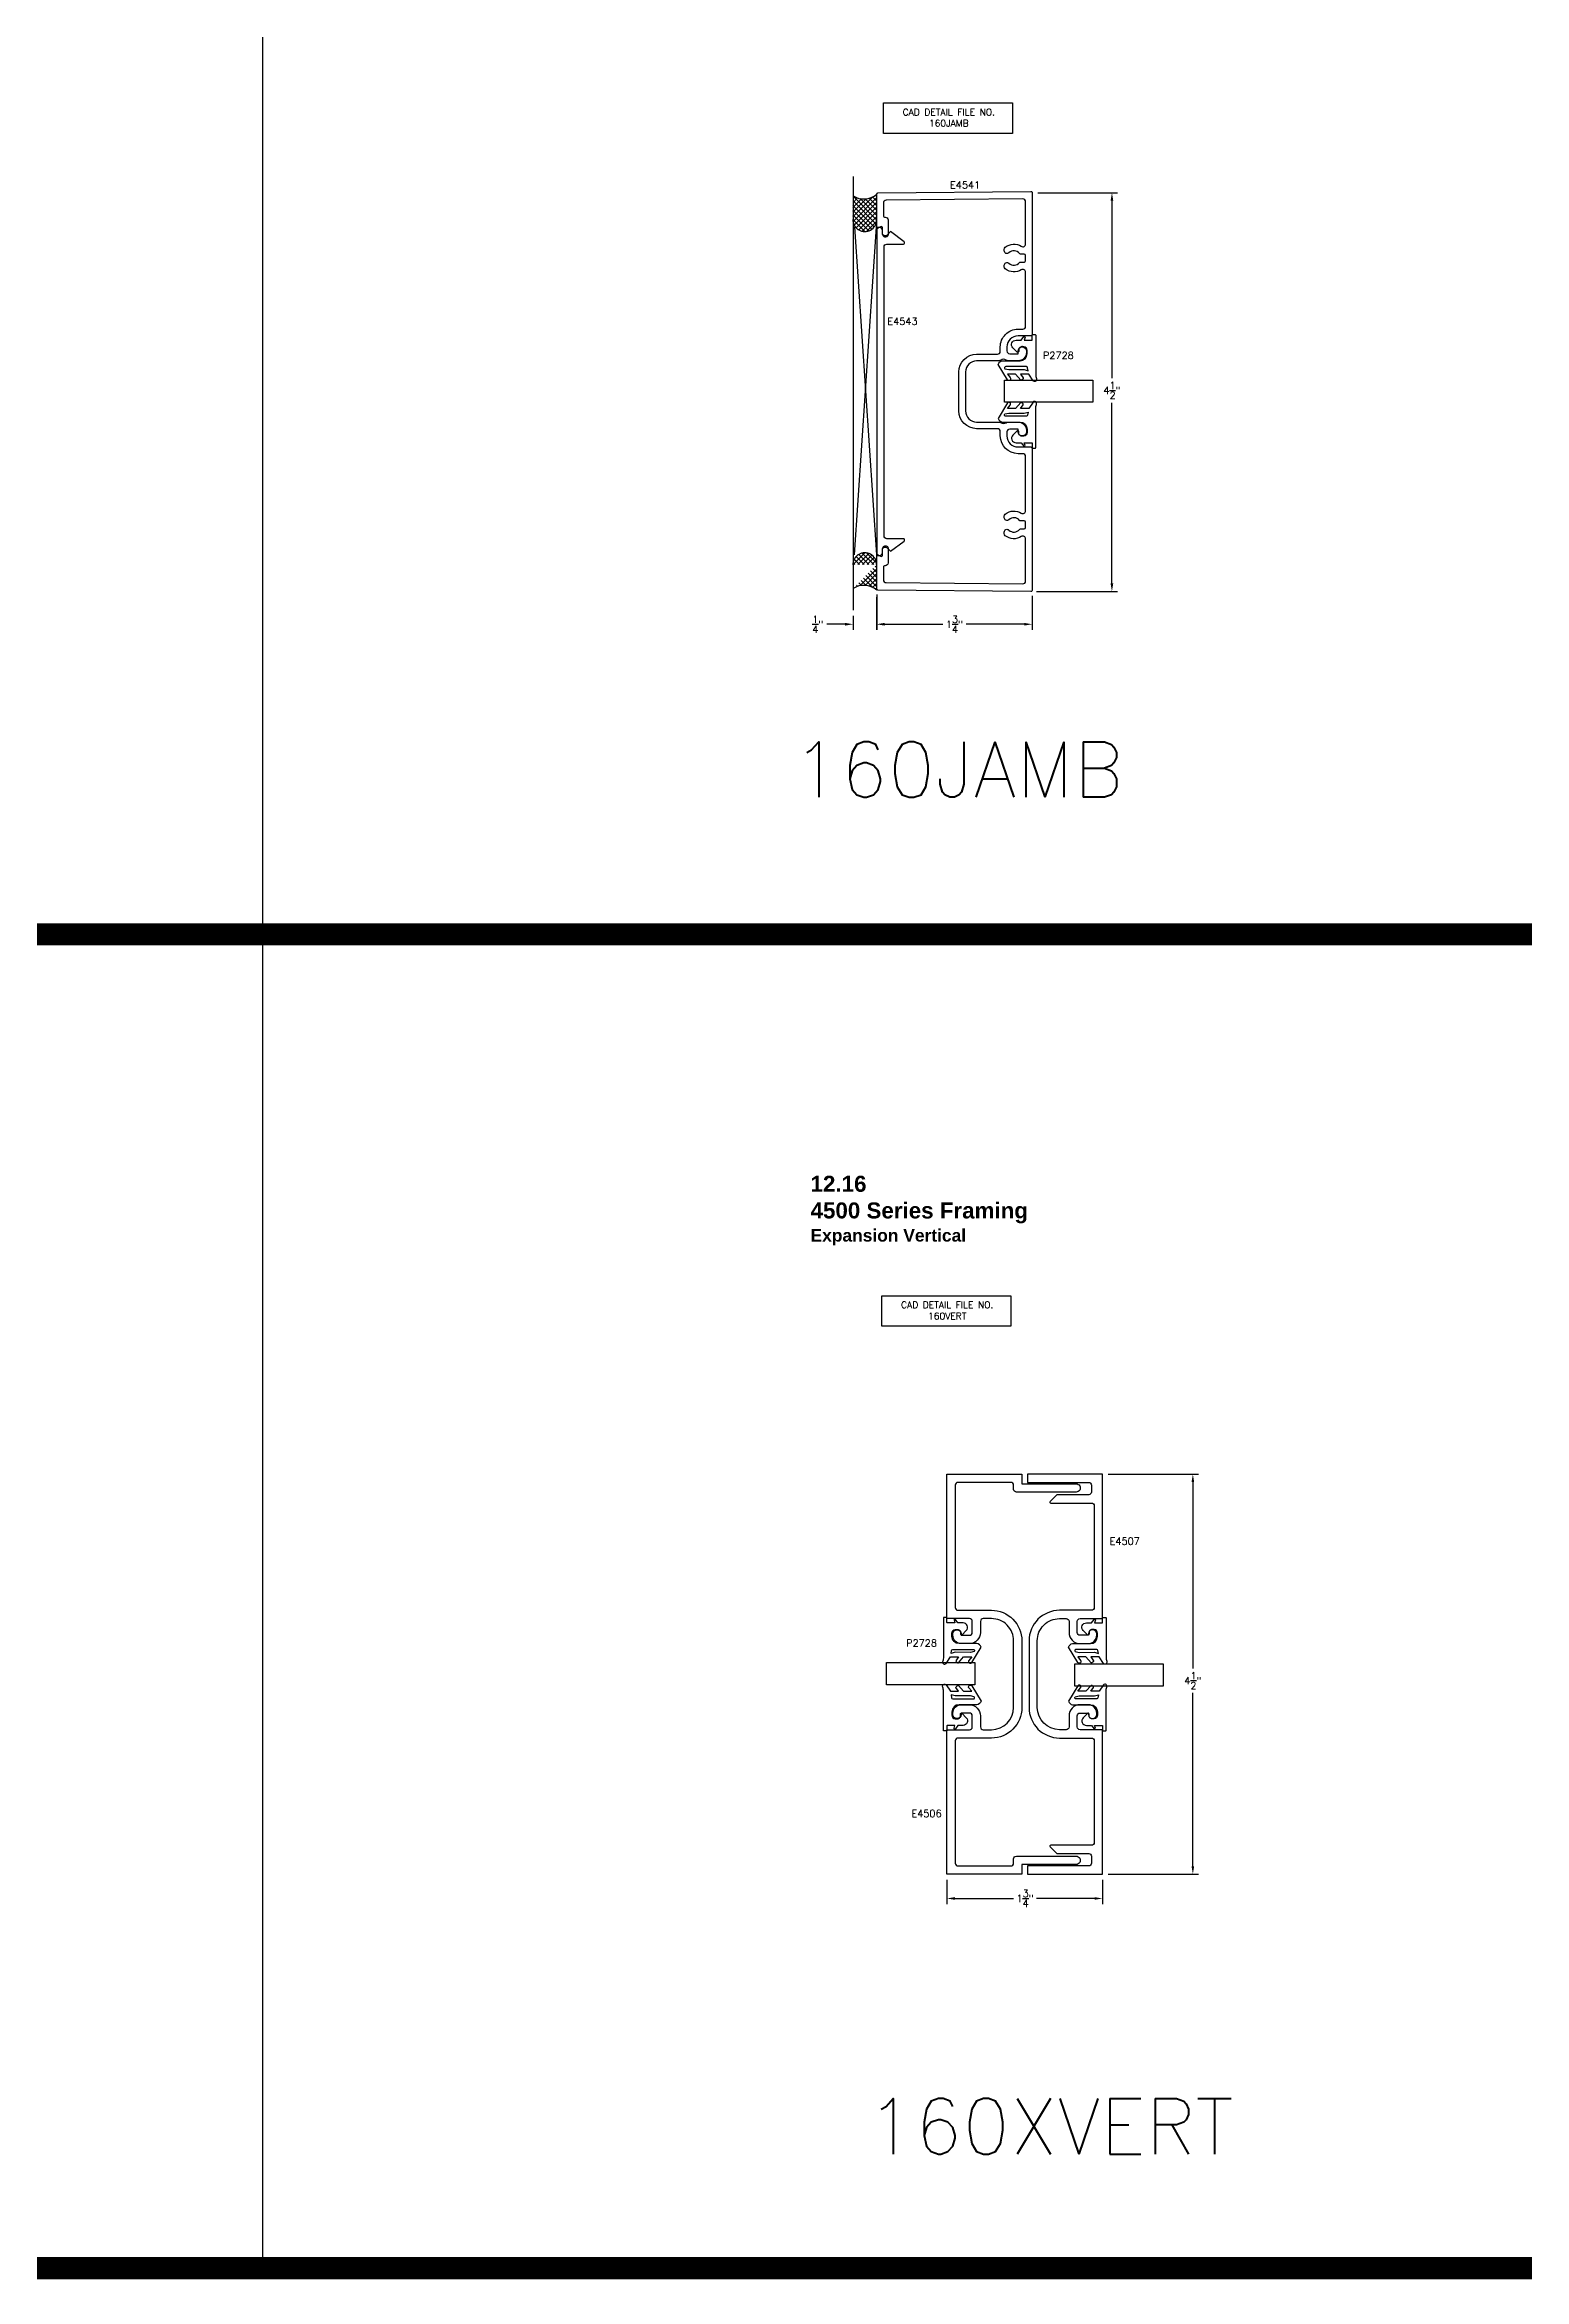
# Model space of a CAD drawing. Extents: x 0 to 139, y 0 to 75.
# Drawn here: x 72.46 to 89.1, y 14.75 to 39.88 of the extents above; entities that cross this region are included whole.
import ezdxf

# ---------------------------------------------------------------- set-up
doc = ezdxf.new("R2010")
doc.units = 0
doc.header["$MEASUREMENT"] = 0
doc.header["$PDMODE"] = 3
doc.layers.get('DEFPOINTS').update_dxf_attribs({"linetype": 'CONTINUOUS'})
for name, color, linetype in [('R-ANNO-DIMS', 3, 'CONTINUOUS'), ('R-ANNO-TEXT', 6, 'CONTINUOUS'), ('R-DET1', 4, 'CONTINUOUS'), ('R-DET2', 2, 'CONTINUOUS'), ('R-DET3', 5, 'CONTINUOUS'), ('R-OTLN', 1, 'CONTINUOUS'), ('TITLE', 7, 'CONTINUOUS')]:
    doc.layers.add(name, color=color, linetype=linetype)
doc.styles.get("Standard").update_dxf_attribs({"font": 'simplex'})
doc.dimstyles.new('1X', dxfattribs={"dimscale": 0, "dimtxt": 0.08, "dimasz": 0.09, "dimexe": 0.0625, "dimexo": 0.0625, "dimgap": 0.045, "dimtad": 0, "dimtih": 1, "dimtoh": 1, "dimdec": 4, "dimzin": 4, "dimtxsty": 'STANDARD', "dimcen": 0, "dimazin": 3, "dimtfac": 1, "dimtdec": 4, "dimtofl": 0, "dimtmove": 0, "dimatfit": 3, "dimtolj": 1, "dimtzin": 4})

# ---------------------------------------------------------------- blocks, each defined once
blk = doc.blocks.new('*D68')
at = {"layer": 'DEFPOINTS', "color": 0}
for p in [(83.56507412342839, 38.21956326903026), (83.54994322539591, 33.7348267885696), (84.46171751969894, 33.7348267885696)]:
    blk.add_point(p, dxfattribs=at)
at = {"layer": 'R-ANNO-DIMS', "color": 0}
for p, q in [((83.62757412342839, 38.21956326903026), (84.52421751969894, 38.21956326903026)), ((84.46171751969894, 38.12956326903026), (84.46171751969894, 36.13392213663815)), ((84.46171751969894, 33.8248267885696), (84.46171751969894, 35.85725546997148)), ((83.61244322539591, 33.7348267885696), (84.52421751969894, 33.7348267885696))]:
    blk.add_line(p, q, dxfattribs=at)
for points in [[(84.44671751969894, 38.12956326903026), (84.47671751969894, 38.12956326903026), (84.46171751969894, 38.21956326903026)], [(84.44671751969894, 33.8248267885696), (84.47671751969894, 33.8248267885696), (84.46171751969894, 33.7348267885696)]]:
    blk.add_solid(points, dxfattribs=at)
at = {"layer": 'R-ANNO-DIMS', "color": 0, "insert": (84.46171751969892, 35.99558880330483), "char_height": 0.08, "attachment_point": 5}
blk.add_mtext('\\A1;4{\\H1.000000x;\\S1/2;}"', dxfattribs=at)
blk = doc.blocks.new('*D69')
at = {"layer": 'DEFPOINTS', "color": 0}
for p in [(81.81507512342839, 33.73455426903026), (81.54987948077282, 33.52486384980146), (81.81507512342839, 33.36637038332937)]:
    blk.add_point(p, dxfattribs=at)
at = {"layer": 'R-ANNO-DIMS', "color": 0}
for p, q in [((81.54987948077282, 33.46236384980146), (81.54987948077282, 33.30387038332937)), ((81.81507512342839, 33.67205426903026), (81.81507512342839, 33.30387038332937)), ((81.45987948077281, 33.36637038332937), (81.25311757601091, 33.36637038332937)), ((81.90507512342839, 33.36637038332937), (81.99507512342839, 33.36637038332937))]:
    blk.add_line(p, q, dxfattribs=at)
for points in [[(81.45987948077281, 33.38137038332937), (81.45987948077281, 33.35137038332937), (81.54987948077282, 33.36637038332937)], [(81.90507512342839, 33.38137038332937), (81.90507512342839, 33.35137038332937), (81.81507512342839, 33.36637038332937)]]:
    blk.add_solid(points, dxfattribs=at)
at = {"layer": 'R-ANNO-DIMS', "color": 0, "insert": (81.15287948077281, 33.36637038332937), "char_height": 0.08, "attachment_point": 5}
blk.add_mtext('\\A1;{\\H1.000000x;\\S1/4;}"', dxfattribs=at)
blk = doc.blocks.new('*D70')
at = {"layer": 'DEFPOINTS', "color": 0}
for p in [(81.81527165609856, 33.76496560919103), (83.56507412342839, 33.74982621741556), (83.56507412342839, 33.36637038332937)]:
    blk.add_point(p, dxfattribs=at)
at = {"layer": 'R-ANNO-DIMS', "color": 0}
for p, q in [((81.81527165609856, 33.70246560919103), (81.81527165609856, 33.30387038332937)), ((83.56507412342839, 33.68732621741556), (83.56507412342839, 33.30387038332937)), ((81.90527165609856, 33.36637038332937), (82.55945860404918, 33.36637038332937)), ((83.47507412342839, 33.36637038332937), (82.82088717547776, 33.36637038332937))]:
    blk.add_line(p, q, dxfattribs=at)
for points in [[(81.90527165609856, 33.38137038332937), (81.90527165609856, 33.35137038332937), (81.81527165609856, 33.36637038332937)], [(83.47507412342839, 33.38137038332937), (83.47507412342839, 33.35137038332937), (83.56507412342839, 33.36637038332937)]]:
    blk.add_solid(points, dxfattribs=at)
at = {"layer": 'R-ANNO-DIMS', "color": 0, "insert": (82.69017288976347, 33.36637038332937), "char_height": 0.08, "attachment_point": 5}
blk.add_mtext('\\A1;1{\\H1.000000x;\\S3/4;}"', dxfattribs=at)
blk = doc.blocks.new('*D81')
at = {"layer": 'DEFPOINTS', "color": 0}
for p in [(84.3561211467422, 23.80935223451759), (85.37205046485377, 23.80935223451759), (84.3561211467422, 19.30935223451759)]:
    blk.add_point(p, dxfattribs=at)
at = {"layer": 'R-ANNO-DIMS', "color": 0}
for p, q in [((84.4186211467422, 23.80935223451759), (85.43455046485377, 23.80935223451759)), ((85.37205046485377, 23.71935223451759), (85.37205046485377, 21.62474464691194)), ((85.37205046485377, 19.39935223451759), (85.37205046485377, 21.34807798024527)), ((84.4186211467422, 19.30935223451759), (85.43455046485377, 19.30935223451759))]:
    blk.add_line(p, q, dxfattribs=at)
for points in [[(85.35705046485377, 23.71935223451759), (85.38705046485377, 23.71935223451759), (85.37205046485377, 23.80935223451759)], [(85.35705046485377, 19.39935223451759), (85.38705046485377, 19.39935223451759), (85.37205046485377, 19.30935223451759)]]:
    blk.add_solid(points, dxfattribs=at)
at = {"layer": 'R-ANNO-DIMS', "color": 0, "insert": (85.37205046485377, 21.48641131357862), "char_height": 0.08, "attachment_point": 5}
blk.add_mtext('\\A1;4{\\H1.000000x;\\S1/2;}"', dxfattribs=at)
blk = doc.blocks.new('*D80')
at = {"layer": 'DEFPOINTS', "color": 0}
for p in [(82.6061201467422, 19.30935223451759), (84.3561211467422, 19.30935223451759), (84.3561211467422, 19.03678557605909)]:
    blk.add_point(p, dxfattribs=at)
at = {"layer": 'R-ANNO-DIMS', "color": 0}
for p, q in [((82.6061201467422, 19.24685223451759), (82.6061201467422, 18.97428557605909)), ((84.3561211467422, 19.24685223451759), (84.3561211467422, 18.97428557605909)), ((82.6961201467422, 19.03678557605909), (83.35356951766452, 19.03678557605909)), ((84.2661211467422, 19.03678557605909), (83.6149980890931, 19.03678557605909))]:
    blk.add_line(p, q, dxfattribs=at)
for points in [[(82.6961201467422, 19.05178557605909), (82.6961201467422, 19.02178557605909), (82.6061201467422, 19.03678557605909)], [(84.2661211467422, 19.05178557605909), (84.2661211467422, 19.02178557605909), (84.3561211467422, 19.03678557605909)]]:
    blk.add_solid(points, dxfattribs=at)
at = {"layer": 'R-ANNO-DIMS', "color": 0, "insert": (83.48428380337882, 19.03678557605909), "char_height": 0.08, "attachment_point": 5}
blk.add_mtext('\\A1;1{\\H1.000000x;\\S3/4;}"', dxfattribs=at)
blk = doc.blocks.new('P2728_GASKET')
at = {"layer": 'R-DET2'}
blk.add_lwpolyline([(86.46120887807864, 33.36219521883176), (86.56695216630744, 33.53666553802076, 0.3019516463074474), (86.51966420040158, 33.57666553802077), (86.31966420040156, 33.57666553802077, -0.4142135623730898), (86.23966420040155, 33.65666553802077), (86.23966420040155, 33.69501229106007, -0.3888787318530045), (86.27617797069165, 33.73486007898374), (86.29217797069167, 33.73625989760016, -0.4400105308918127), (86.33566420040155, 33.69641210967649), (86.33566420040155, 33.6824173301445, 0.6681786379192799), (86.35273526821344, 33.67534626233263), (86.40099772158253, 33.72360871570175, 0.6681786379193067), (86.3656423825232, 33.80896405476107), (86.3067926645589, 33.80896405476108), (86.2786528178221, 33.84859891312593, 0.8363234174214557), (86.26440227720535, 33.841897084188), (86.2732266558444, 33.80896405476108), (86.18935302444187, 33.80896405476108, -0.4142135623730351), (86.18335302444187, 33.81496405476108), (86.18335302444187, 33.86496405476107, 0.4142135623729624), (86.17735302444187, 33.87096405476107), (86.14935302444188, 33.87096405476107, 0.4142135623731173), (86.14335302444188, 33.86496405476107), (86.14335302444188, 33.42685783899402, -0.0832448763698527), (86.13517605223807, 33.37803456360661), (86.13517605223807, 33.37803456360661)], format="xyb", dxfattribs=at)
for points in [[(86.17376648040387, 33.35213522214821), (86.22317980650918, 33.42576185912512), (86.3142817831119, 33.42576185912515), (86.28331557857253, 33.38398146192836)], [(86.31266951783415, 33.35867077392468), (86.37051938630334, 33.42576185912515), (86.46233330369903, 33.42576185912515), (86.43060390672854, 33.38772536743917)]]:
    blk.add_lwpolyline(points, dxfattribs=at)
blk.add_lwpolyline([(86.2345827166145, 33.49883513619245, -0.3723118187145701), (86.24942498206737, 33.51166553802077), (86.47966420040156, 33.51166553802073, -0.6681786379192552), (86.49027080211935, 33.48605893630293), (86.44750440106365, 33.47764394220199), (86.27373535506281, 33.4782926751697), (86.22962465859099, 33.4649169598794)], format="xyb", close=True, dxfattribs=at)
at = {"layer": 'R-DET2', "ltscale": 0.1}
for centre, radius, start, end in [((86.15713707609189, 33.36905699157472), 0.02372516318795879, 157.7654673987586, 314.5007368954716), ((86.31266951783415, 33.38834765740523), 0.02967688348053703, 188.4603214230434, 270), ((86.44600966314785, 33.37508409179478), 0.0199283511803879, 139.7021898398144, 319.7021898385545)]:
    blk.add_arc(centre, radius, start, end, dxfattribs=at)

msp = doc.modelspace()

# ---------------------------------------------------------------- hatches: boundary and pattern name
at = {"layer": 'R-DET3'}
h = msp.add_hatch(dxfattribs=at)
h.set_pattern_fill('ANSI37', color=256, scale=0.3, style=0)
h.set_pattern_definition([(315, (74.82412297295792, 41.08786017240886), (-0.02651650429449553, -0.02651650429449553), []), (225, (74.82412297295792, 41.08786017240886), (-0.02651650429449553, 0.02651650429449553), [])])
edge = h.paths.add_edge_path()
edge.add_line((81.81527165609857, 38.2044238772548), (81.81500146380091, 37.91591858380608))
edge.add_line((81.54987948077282, 38.18552971099585), (81.54752662011092, 37.91591858380608))
edge.add_arc((81.68126404195591, 37.91591858380608), 0.1337374218449998, 179.0000000000347, 360.000000000273)
edge.add_arc((81.67044542072783, 38.36535987655902), 0.216506430213313, 236.1603861069982, 311.9840329764851)
h = msp.add_hatch(dxfattribs=at)
h.set_pattern_fill('ANSI37', color=256, scale=0.3, style=0)
h.set_pattern_definition([(45, (74.82412297295792, 30.86503668265077), (-0.02651650429449553, 0.02651650429449553), []), (135, (74.82412297295792, 30.86503668265077), (-0.02651650429449553, -0.02651650429449553), [])])
edge = h.paths.add_edge_path()
edge.add_line((81.81527165609857, 33.74847297780484), (81.81500146380091, 34.03697827125356))
edge.add_line((81.54987948077282, 33.76736714406378), (81.54752662011092, 34.03697827125356))
edge.add_arc((81.68126404195591, 34.03697827125356), 0.1337374218449998, 359.9999999997269, 540.9999999999652)
edge.add_arc((81.67044542072783, 33.58753697850062), 0.216506430213313, 48.01596702351481, 123.8396138930017)

# ---------------------------------------------------------------- linework, layer by layer
at = {"layer": 'R-ANNO-TEXT'}
for points in [[(81.89052024876509, 39.22879031766657), (83.3420001917603, 39.22879031766657), (83.3420001917603, 38.88672747816263), (81.89052024876509, 38.88672747816263)], [(81.87227584810095, 25.81484414420567), (83.32375579109618, 25.81484414420567), (83.32375579109618, 25.47278130470173), (81.87227584810095, 25.47278130470173)]]:
    msp.add_lwpolyline(points, close=True, dxfattribs=at)
at = {"layer": 'R-DET1', "color": 4, "linetype": 'CONTINUOUS'}
msp.add_lwpolyline([(81.81855153818864, 35.98458656596913), (81.81855153818864, 34.14058651596913), (81.84955167818865, 34.14058651596913, 0.4142164072367515), (81.88055157818864, 34.17158651596913), (81.88055157818864, 34.20358751596913, -0.668184623559297), (81.93347183818865, 34.22550751596913), (81.97139313818865, 34.18758651596913), (82.12450773818864, 34.30155351596913, 0.7221456320396887), (82.11555163818865, 34.32858651596913), (81.92955163818864, 34.32858651596913, -0.4142135623730951), (81.89855163818865, 34.35958651596913), (81.89855157818864, 35.98458656596913), (81.89855163818865, 37.60958661596913, -0.4142135623730951), (81.92955163818864, 37.64058661596913), (82.11555163818865, 37.64058661596913, 0.7221456320396887), (82.12450773818864, 37.66761961596913), (81.97139313818865, 37.78158661596913), (81.93347183818865, 37.74366561596913, -0.668184623559297), (81.88055157818864, 37.76558561596913), (81.88055157818864, 37.79758661596913, 0.4142164072367515), (81.84955167818865, 37.82858661596913), (81.81855153818864, 37.82858661596913)], format="xyb", close=True, dxfattribs=at)
at = {"layer": 'R-DET2'}
for points in [[(83.25257412342839, 36.11223633297558), (84.2465600441582, 36.11223633297558), (84.2465600441582, 35.86223633297558), (83.25257412342839, 35.86223633297558), (83.25257412342839, 36.11223633297558)], [(81.9246344260124, 21.68857380968285), (82.91862034674222, 21.68857380968285), (82.91862034674222, 21.43857380968285), (81.9246344260124, 21.43857380968285), (81.9246344260124, 21.68857380968285)], [(84.0436211467422, 21.67450408015193), (85.03760706747201, 21.67450408015193), (85.03760706747201, 21.42450408015193), (84.0436211467422, 21.42450408015193), (84.0436211467422, 21.67450408015193)]]:
    msp.add_lwpolyline(points, close=True, dxfattribs=at)
at = {"layer": 'R-DET3'}
for p, q in [((81.54987948077282, 38.39986384980146), (81.54987948077282, 33.52486384980146)), ((81.56507512342839, 34.14632826903026), (81.81507512342839, 37.83379726903027)), ((81.56507512342839, 37.83379726903027), (81.81507512342839, 34.14632826903026))]:
    msp.add_line(p, q, dxfattribs=at)
for centre, radius, start, end in [((81.67044542072783, 38.36535987655902), 0.216506430213313, 236.1603861069982, 311.9840329764853), ((81.68126404195591, 37.91591858380608), 0.1337374218449998, 179.0000000000348, 2.731714804815385e-10), ((81.68126404195591, 34.03697827125356), 0.1337374218449998, 359.9999999997268, 180.9999999999652), ((81.67044542072783, 33.58753697850062), 0.216506430213313, 48.01596702351478, 123.8396138930015)]:
    msp.add_arc(centre, radius, start, end, dxfattribs=at)
at = {"layer": 'R-OTLN'}
msp.add_lwpolyline([(83.49007412342839, 37.32667887258156, 0.5909725436546284), (83.44249654093825, 37.35287398202556, -0.3197963228616487), (83.2617309965533, 37.36279200005779, -0.2280725891363113), (83.25007492342826, 37.38701621300786), (83.25007492342819, 37.40363867908739, -0.6617484582739888), (83.30297718602263, 37.42626439178748, 0.4407990932537782), (83.42230460332502, 37.43406975335823, -0.22773484967621), (83.43401396645727, 37.43969474322292), (83.47507412342839, 37.43969474322292, 0.414213562373095), (83.49007412342839, 37.45469474322291), (83.49007412342839, 37.51469474322291, 0.4142135623730949), (83.47507412342839, 37.52969474322291), (83.43401396645727, 37.52969474322291, -0.2277348496762187), (83.42230460332503, 37.5353197330876, 0.440797030973145), (83.30297672342839, 37.54312474322291, -0.6608515552043351), (83.25007492342839, 37.56567174322291), (83.25007492342839, 37.58237329180446, -0.2280737748820374), (83.26173110576754, 37.60659759196572, -0.3197947314033369), (83.44249657412085, 37.61651531194948, 0.5909721163654706), (83.49007412342839, 37.64271044239307), (83.49007412342839, 38.11776527814435, 0.416771853805443), (83.45880360082793, 38.14876409775933), (81.92187847742825, 38.13535155540313, 0.4142135623730992), (81.89115018041372, 38.1040822131877), (81.89241227306324, 37.95946072014069, 0.4142135623731124), (81.90754259994168, 37.9445921893272), (81.91054259570669, 37.94461836989362), (81.91154248763242, 37.94462709581826, -0.4142135623730784), (81.94281182984786, 37.91389879880371), (81.94422884359405, 37.75153198199361, -1.000028389141318), (81.88223112436711, 37.75099093609459), (81.88159066337589, 37.82438049653995, 0.5773505075162317), (81.8589781498448, 37.8371740304709), (81.81868373147843, 37.8134387653367), (81.81527165609857, 38.2044238772548, -0.414213562373095), (81.83014018691206, 38.21955420413323), (83.54994322539591, 38.23456269787623, -0.4167718538054315), (83.56507412342839, 38.21956326903026), (83.56507412342839, 36.62469474322291, -0.4142135623730863), (83.55007412342839, 36.60969474322291), (83.40605496845005, 36.60969474322291, 0.414213562373095), (83.28105496845005, 36.48469474322291), (83.28105496845005, 36.43972648911991, 0.4142135623730867), (83.31205496845006, 36.40872648911991), (83.40605496845005, 36.40872648911991), (83.40605496845005, 36.43822648911991, -1.000000000000038), (83.49905496845005, 36.43822648911991), (83.49905496845005, 36.42172648911991, -0.414213562373095), (83.40605496845005, 36.32872648911991), (83.31205496845006, 36.32872648911991, -0.1278571642060013), (83.25799629919693, 36.34277980130345, 0.2624767065395384), (83.22754730161255, 36.34263656046775, -0.1302484653944442), (83.17505496845006, 36.32872648911991), (82.94007412342839, 36.32872648911991, 0.414213562373095), (82.81507412342839, 36.20372648911991), (82.81507412342839, 35.98469474322291), (82.81507412342839, 35.76566299732592, 0.414213562373095), (82.94007412342839, 35.64066299732592), (83.17505496845006, 35.64066299732592, -0.1302484653944463), (83.22754730161255, 35.62675292597807, 0.2624767065395306), (83.25799629919693, 35.62660968514237, -0.1278571642060004), (83.31205496845006, 35.64066299732592), (83.40605496845005, 35.64066299732592, -0.414213562373095), (83.49905496845005, 35.54766299732592), (83.49905496845005, 35.53116299732591, -1.000000000000038), (83.40605496845005, 35.53116299732591), (83.40605496845005, 35.56066299732592), (83.31205496845006, 35.56066299732591, 0.4142135623730867), (83.28105496845005, 35.52966299732591), (83.28105496845005, 35.48469474322291, 0.414213562373095), (83.40605496845005, 35.35969474322291), (83.55007412342839, 35.35969474322291, -0.4142135623730862), (83.56507412342839, 35.34469474322291), (83.56507412342839, 33.74982621741556, -0.4167718538054315), (83.54994322539591, 33.7348267885696), (81.83014018691205, 33.74983528231259, -0.414213562373095), (81.81527165609856, 33.76496560919103), (81.81868373147843, 34.15595072110912), (81.85897814984479, 34.13221545597492, 0.5773505075162317), (81.88159066337587, 34.14500898990588), (81.88223112436711, 34.21839855035124, -1.000028389141318), (81.94422884359403, 34.21785750445221), (81.94281182984784, 34.05549068764211, -0.4142135623730783), (81.9115424876324, 34.02476239062757), (81.91054259570667, 34.02477111655221), (81.90754259994168, 34.02479729711862, 0.4142135623731125), (81.89241227306323, 34.00992876630514), (81.8911501804137, 33.86530727325813, 0.4142135623730909), (81.92187847742825, 33.83403793104269), (83.45880360082793, 33.82062538868649, 0.416771853805443), (83.49007412342839, 33.85162420830148), (83.49007412342839, 34.32567904405276, 0.590972116365482), (83.44249657412085, 34.35187417449634, -0.3197947314033392), (83.26173110576754, 34.3617918944801, -0.2280737748820351), (83.25007492342839, 34.38601619464137), (83.25007492342839, 34.40271774322291, -0.6608515552043351), (83.30297672342839, 34.42526474322291, 0.440797030973145), (83.42230460332503, 34.43306975335822, -0.2277348496762189), (83.43401396645727, 34.43869474322291), (83.47507412342839, 34.43869474322291, 0.4142135623731037), (83.49007412342839, 34.45369474322291), (83.49007412342839, 34.51369474322291, 0.414213562373095), (83.47507412342839, 34.52869474322291), (83.43401396645727, 34.52869474322291, -0.22773484967621), (83.42230460332502, 34.5343197330876, 0.4407990932537783), (83.30297718602263, 34.54212509465835, -0.6617484582739889), (83.25007492342819, 34.56475080735844), (83.25007492342826, 34.58137327343796, -0.2280725891363071), (83.2617309965533, 34.60559748638803, -0.3197963228616394), (83.44249654093825, 34.61551550442027, 0.5909725436546185), (83.49007412342839, 34.64171061386428), (83.49007412342839, 35.25369474322291, 0.4142135623730992), (83.4590741234284, 35.28469474322291), (83.40605496845006, 35.28469474322291, -0.4142135623731029), (83.20605496845006, 35.48469474322291), (83.20605496845006, 35.53466299732592, 0.4142135623730969), (83.17505496845006, 35.56566299732592), (82.94007412342839, 35.56566299732592, -0.414213562373095), (82.74007412342839, 35.76566299732592), (82.74007412342839, 35.98469474322291), (82.74007412342839, 36.20372648911991, -0.414213562373095), (82.94007412342839, 36.4037264891199), (83.17505496845006, 36.40372648911991, 0.4142135623730967), (83.20605496845006, 36.43472648911991), (83.20605496845005, 36.48469474322291, -0.4142135623731052), (83.40605496845006, 36.68469474322291), (83.4590741234284, 36.68469474322291, 0.4142135623730992), (83.49007412342839, 36.71569474322291)], format="xyb", close=True, dxfattribs=at)
at = {"layer": 'R-OTLN', "color": 1, "linetype": 'CONTINUOUS'}
msp.add_lwpolyline([(84.05911784674646, 23.60635223444429), (83.38712009674221, 23.60635133451759, -0.4142140347815915), (83.35612004674218, 23.63735133451759), (83.35611999674221, 23.68535173451759, 0.414213562373095), (83.3251200467422, 23.71635168451759), (82.7301199467422, 23.71635173451775, 0.4142145071902457), (82.6991199467422, 23.68535163451759), (82.69912024674221, 22.30935223451759, 0.414213562373095), (82.7301202467422, 22.27835223451759), (83.1051200467422, 22.27835223451759, -0.4142139029466461), (83.44912044674244, 21.93435223451759), (83.44912071100951, 21.18435223451759, -0.414213562373095), (83.10512074674222, 20.84035227025029), (82.73012064674188, 20.84035233451743, 0.4142126175565761), (82.69912064674222, 20.80935223451759), (82.6991209467422, 19.43335123451759, 0.414213562373095), (82.7301209467422, 19.40235123451759), (83.32512124674221, 19.40235128451759, 0.414213562373095), (83.35612119674221, 19.43335123451759), (83.3561211167422, 19.48135123451759, -0.4142131844464114), (83.3871210867422, 19.51235124451756), (84.05911894674222, 19.51235223451759, -1.000057448458566), (84.05911754674221, 19.41835223459801), (83.44912103883522, 19.41835123451759), (83.44912103883522, 19.30935223451759), (82.6061211467422, 19.30935223451759), (82.60612034674222, 20.93435223451759), (82.85912064674221, 20.93435023451759, 0.414213562373095), (82.8901206467422, 20.96535023451759), (82.89011964674236, 21.09135223451759, 0.4142145072207248), (82.8591205467422, 21.12235123451759), (82.76512104674221, 21.12235223451759), (82.76512054674221, 21.10585123451759, -0.9999999999999999), (82.6721205467422, 21.10585123451759), (82.6721205467422, 21.12235223451759, -0.4142132474341854), (82.7651204467422, 21.21535223451754), (82.85812034674221, 21.21535023451759, -0.4142137966876895), (82.98312044674225, 21.09035023451759), (82.9831207467422, 20.96535023451759, 0.414213562373095), (83.01412074674221, 20.93435023451759), (83.10612064674221, 20.93435225451759, 0.414213562373095), (83.35612062674221, 21.18435223451759), (83.35612054674239, 21.93435223451759, 0.4142139138450012), (83.10612024674221, 22.18435223451759), (83.0141203467422, 22.18435223451759, 0.414213562373095), (82.9831203467422, 22.15335223451759), (82.9831202467422, 22.02835223451759, -0.414213562373095), (82.8581202467422, 21.90335223451759), (82.76512034674221, 21.90335223451759, -0.414213562373095), (82.6721203467422, 21.99635223451759), (82.6721203467422, 22.01285123451759, -0.9999999999999999), (82.76512034674221, 22.01285123451759), (82.76512034674221, 21.99635223451759), (82.8591204467422, 21.99635223451759, 0.414213562373095), (82.8901204467422, 22.02735223451759), (82.8901201467422, 22.15335223451759, 0.414213562373095), (82.85912014674221, 22.18435223451759), (82.60612034674222, 22.18435223451759), (82.60611994674221, 23.80935223451759), (83.4491198467422, 23.80935223451759), (83.44911996595151, 23.70035293451759), (84.0591165467422, 23.70035203451759, -1.000056384642932)], format="xyb", close=True, dxfattribs=at)
at = {"layer": 'R-OTLN', "linetype": 'CONTINUOUS'}
msp.add_lwpolyline([(83.8731211467422, 20.84135113451759), (84.2321213467422, 20.84135119451759, -0.414213562373095), (84.2631213067422, 20.81035123451759), (84.26312134674221, 19.66635223451759, -0.414213562373095), (84.2321213467422, 19.63535223451759), (83.7731212467422, 19.63535223451759, 0.6715824013310623), (83.76611694311748, 19.61821502702917), (83.8419791467422, 19.54235223451759), (84.20012124674221, 19.54235223451759, -0.414213562373095), (84.2311212467422, 19.51135223451759), (84.2311222467422, 19.43335323451759, -0.414213562373095), (84.20012124674221, 19.40235223451759), (83.51312104674221, 19.40235223451759), (83.51312104674221, 19.30935223451759), (84.3561211467422, 19.30935223451759), (84.35612162357941, 20.93435223451759), (84.10312114674221, 20.93435223451759, -0.4142135623730951), (84.0721211467422, 20.96535223451759), (84.0721221467422, 21.09135223451759, -0.4142135623730949), (84.10312114674221, 21.12235123451759), (84.1971212467422, 21.12235223451759), (84.1971212467422, 21.10585123451759, 1), (84.2901210467422, 21.10585123451759), (84.2901212267422, 21.12235223451759, 0.414213562373095), (84.1971212467422, 21.21535221451759), (84.10412124674221, 21.21535223451759, 0.4142137966876895), (83.9791211467422, 21.09035223451759), (83.9791211467422, 20.96535223451759, -0.414213562373095), (83.94812114674221, 20.93435223451759), (83.87212104674221, 20.93435223451759, -0.4142135623730951), (83.62212104674221, 21.18435223451759), (83.62212104674221, 21.55935223451759), (83.62212104674221, 21.93435223451759, -0.4142136795303873), (83.87212114674222, 22.18435223451759), (83.94812114674221, 22.18435223451759, -0.414213562373095), (83.9791211467422, 22.15335223451759), (83.9791211467422, 22.02835223451759, 0.4142137966876895), (84.10412124674221, 21.90335223451763), (84.1971212467422, 21.90335223451759, 0.414213562373095), (84.2901212467422, 21.99635223451759), (84.2901211967422, 22.01285323451759, 0.9999999999999997), (84.19712109674221, 22.01285323451759), (84.1971207467422, 21.99635223451759), (84.10312114674221, 21.99635223451759, -0.4142135623730951), (84.0721211467422, 22.02735223451759), (84.0721211467422, 22.15335223451759, -0.4142135623730949), (84.10312114674221, 22.18435223451759), (84.35612114674221, 22.18435223451759), (84.35612114674221, 23.80935223451759), (83.51312104674221, 23.80935223451759), (83.51312104674221, 23.71635182451759), (84.20012124674221, 23.71635173451775, -0.4142145071902457), (84.2311212467422, 23.68535163451759), (84.2311212467422, 23.60735253451759, -0.414213562373095), (84.20012124674221, 23.57635253451759), (83.8419791467422, 23.57635243451759), (83.7661171467422, 23.50048963451759, 0.671592564789286), (83.7731212467422, 23.48335223973909), (84.2321213467422, 23.48335179451759, -0.414213562373095), (84.2631213067422, 23.45235183451759), (84.26312134674221, 22.30835323451759, -0.414213562373095), (84.2321213467422, 22.27735323451759), (83.8731211467422, 22.27735323451759, 0.4142135623730949), (83.5291211467422, 21.93335323451759), (83.5291210467422, 21.18535123451759, 0.4142135623730951)], format="xyb", close=True, dxfattribs=at)
at = {"layer": 'TITLE'}
msp.add_line((74.90800049817861, 74.87895019504157), (74.90800049817861, 14.87895019504157), dxfattribs=at)
at = {"layer": 'TITLE', "const_width": 0.25}
for points in [[(0.25, 29.87895019504157), (138.9080004981786, 29.87895019504157)], [(0.25, 14.87895019504157), (138.9080004981786, 14.87895019504157)]]:
    msp.add_lwpolyline(points, dxfattribs=at)

# ---------------------------------------------------------------- block references
at = {"layer": 'R-DET2', "xscale": -1}
for p in [(169.7483339240856, 2.752060951099139), (170.5394741711841, -11.67331330350317)]:
    msp.add_blockref('P2728_GASKET', p, dxfattribs=at)
at = {"layer": 'R-DET2', "rotation": 179.9999999999999}
for p in [(169.7483339240858, 69.21732853534684), (170.5394741711843, 54.79201777253827)]:
    msp.add_blockref('P2728_GASKET', p, dxfattribs=at)
at = {"layer": 'R-DET2'}
msp.add_blockref('P2728_GASKET', (-3.577232674106682, -11.67331330350313), dxfattribs=at)
at = {"layer": 'R-DET2', "xscale": -1, "rotation": 180}
msp.add_blockref('P2728_GASKET', (-3.57723267410654, 54.79201777253832), dxfattribs=at)

# ---------------------------------------------------------------- texts
at = {"layer": 'R-ANNO-TEXT', "char_height": 0.075, "width": 1.875, "attachment_point": 2}
for s, insert in [('CAD DETAIL FILE NO.\\P160JAMB', (82.62720251059187, 39.16320756648276)), ('CAD DETAIL FILE NO.\\P160VERT', (82.60895810992774, 25.74926139302186))]:
    msp.add_mtext(s, dxfattribs=dict(at, insert=insert))
at = {"layer": 'R-ANNO-TEXT', "char_height": 0.08}
for s, insert, attachment_point in [('E4541', (82.63964149217028, 38.3048799295385), 4), ('E4543', (81.93582398301909, 36.77247606247212), 4), ('P2728', (83.68618598907771, 36.39069337525584), 4), ('E4507', (84.77486581241124, 23.05477258952642), 6), ('\\A1;P2728', (82.49288850883252, 21.90923234260836), 6), ('\\A1;E4506', (82.54593845909328, 19.99228498029633), 6)]:
    msp.add_mtext(s, dxfattribs=dict(at, insert=insert, attachment_point=attachment_point))
at = {"layer": 'TITLE'}
for s, p in [('160JAMB', (80.86882004665756, 31.41997564382216)), ('160XVERT', (81.70636570203331, 16.1621508166093))]:
    msp.add_text(s, height=0.625, dxfattribs=at).set_placement(p)
at = {"layer": 'TITLE', "insert": (81.07149775213942, 27.16408921174085, 6.210692218000771), "char_height": 0.18, "width": 7.44, "attachment_point": 1}
msp.add_mtext('{\\fArial|b1|i0|c0|p34;12.16\\P4500 Series Framing\\P\\H0.7778x;Expansion Vertical}', dxfattribs=at)

# ---------------------------------------------------------------- dimensions: what is measured, and where the dimension line sits
at = {"layer": 'R-ANNO-DIMS'}
for base, p1, p2, angle, picture, middle in [((84.46171751969894, 33.7348267885696), (83.56507412342839, 38.21956326903026), (83.54994322539591, 33.7348267885696), 270, '*D68', (84.46171751969892, 35.99558880330483)), ((85.37205046485377, 23.80935223451759), (84.3561211467422, 19.30935223451759), (84.3561211467422, 23.80935223451759), 90, '*D81', (85.37205046485377, 21.48641131357862))]:
    dim = msp.add_linear_dim(base=base, p1=p1, p2=p2, angle=angle, dimstyle='1X', override={"dimscale": 1, "dimpost": '"'}, dxfattribs=at)
    dim.commit()
    dim.dimension.update_dxf_attribs({"geometry": picture, "text_midpoint": middle, "dimtype": 160})
for base, p1, p2, picture, middle in [((81.81507512342839, 33.36637038332937), (81.54987948077282, 33.52486384980146), (81.81507512342839, 33.73455426903026), '*D69', (81.15287948077281, 33.36637038332937)), ((84.3561211467422, 19.03678557605909), (82.6061201467422, 19.30935223451759), (84.3561211467422, 19.30935223451759), '*D80', (83.48428380337882, 19.03678557605909))]:
    dim = msp.add_linear_dim(base=base, p1=p1, p2=p2, dimstyle='1X', override={"dimscale": 1, "dimpost": '"'}, dxfattribs=at)
    dim.commit()
    dim.dimension.update_dxf_attribs({"geometry": picture, "text_midpoint": middle, "dimtype": 160})
dim = msp.add_linear_dim(base=(83.56507412342839, 33.36637038332937), p1=(81.81527165609856, 33.76496560919103), p2=(83.56507412342839, 33.74982621741556), dimstyle='1X', override={"dimscale": 1, "dimpost": '"'}, dxfattribs=at)
dim.commit()
dim.dimension.update_dxf_attribs({"geometry": '*D70', "text_midpoint": (82.69017288976347, 33.36637038332937)})

doc.saveas('drawing.dxf')
